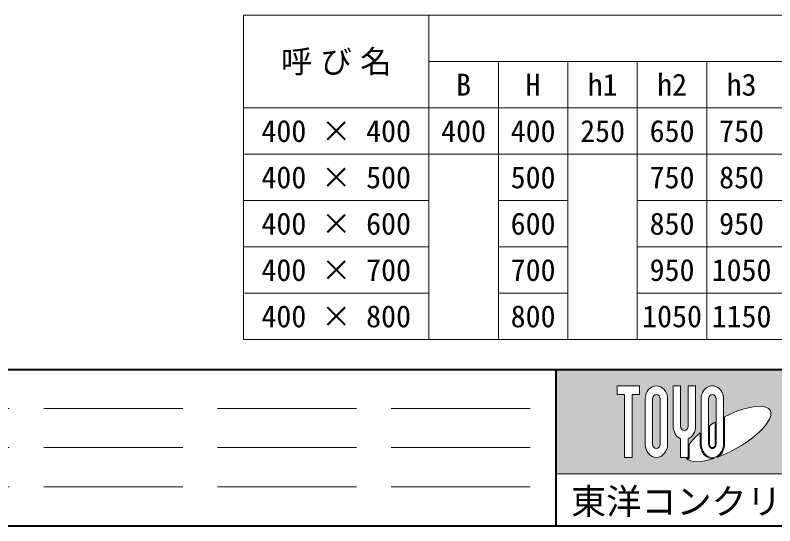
# Model space of a CAD drawing. Units: millimetres at full size; details may follow other scales. Extents: x 50430 to 101606, y 69050 to 91573.
# Drawn here: x 93097 to 94737, y 83918 to 85021 of the extents above; entities that cross this region are included whole.
import ezdxf
from ezdxf.enums import TextEntityAlignment as Align

# ---------------------------------------------------------------- set-up
doc = ezdxf.new("R2010")
doc.units = ezdxf.units.MM
doc.header["$LTSCALE"] = 50
doc.linetypes.add('DASHED', pattern=[7.5, 6, -1.5])
for name, color, linetype, lineweight in [('DEFPOINTS_2', 8, 'Continuous', 13), ('図枠', 7, 'Continuous', 5), ('寸法線', 7, 'Continuous', 13), ('補助線', 8, 'Continuous', 9)]:
    doc.layers.add(name, color=color, linetype=linetype, lineweight=lineweight)
doc.styles.add('ＭＳ ゴシック', font='')
doc.styles.add('ＭＳ Ｐゴシック', font='')
doc.styles.get('ＭＳ ゴシック').set_extended_font_data('MS Gothic')
doc.styles.get('ＭＳ Ｐゴシック').set_extended_font_data('MS PGothic')

msp = doc.modelspace()

# ---------------------------------------------------------------- hatches: boundary and pattern name
at = {"layer": '図枠'}
h = msp.add_hatch(color=256, dxfattribs=at)
h.paths.add_polyline_path([(94264.99, 84255.96), (94264.99, 84030.96), (94777.22, 84030.96), (94889.72, 84255.96)])
edge = h.paths.add_edge_path(flags=16)
edge.add_ellipse((94635.62, 84116.64), major_axis=(90.90955, 50.88565), ratio=0.34714733393616914, start_angle=-144.3112161299207, end_angle=72.18990329270844, ccw=False)
edge.add_ellipse((94601.96, 84094.67), major_axis=(-0, 30.9375), ratio=0.8463541656565656, start_angle=-160.70345630691713, end_angle=-89.99999999999532)
edge.add_line((94628.14, 84094.67), (94628.14, 84153.65))
edge = h.paths.add_edge_path(flags=16)
edge.add_ellipse((94601.96, 84192.25), major_axis=(-0, 28.55769), ratio=0.8463541801627387, start_angle=-89.99999999999534, end_angle=90.00000000000529, ccw=False)
edge.add_line((94626.12, 84192.25), (94626.12, 84094.67))
edge.add_ellipse((94601.96, 84094.67), major_axis=(-0, 28.55769), ratio=0.8463541801627387, start_angle=89.9999999999655, end_angle=-90.00000000003428, ccw=False)
edge.add_line((94577.79, 84094.67), (94577.79, 84192.25))
edge = h.paths.add_edge_path(flags=16)
edge.add_line((94610.01, 84192.25), (94610.01, 84094.67))
edge.add_ellipse((94601.96, 84094.67), major_axis=(-0, 9.51923), ratio=0.846354185542929, start_angle=90.00000000001597, end_angle=-89.99999999998465, ccw=False)
edge.add_line((94593.9, 84094.67), (94593.9, 84192.25))
edge.add_ellipse((94601.96, 84192.25), major_axis=(-0, 9.51923), ratio=0.846354185542929, start_angle=-90.00000000008743, end_angle=89.99999999991246, ccw=False)
edge = h.paths.add_edge_path(flags=16)
edge.add_line((94608, 84142.37), (94608, 84094.67))
edge.add_ellipse((94601.96, 84094.67), major_axis=(0, 7.13942), ratio=0.8463541101290679, start_angle=89.9999999999788, end_angle=-90.00000000002137, ccw=False)
edge.add_line((94595.91, 84094.67), (94595.91, 84134.56))
edge.add_ellipse((94635.62, 84116.64), major_axis=(90.90955, 50.88565), ratio=0.3471473339361692, start_angle=107.7917417878237, end_angle=126.47131883484761, ccw=False)
edge = h.paths.add_edge_path(flags=16)
edge.add_ellipse((94541.53, 84133.34), major_axis=(0, 28.55769), ratio=0.8463541801627387, start_angle=-163.34116624077456, end_angle=-90.00000000000477, ccw=False)
edge.add_line((94549.59, 84106.42), (94549.59, 84066.12))
edge.add_line((94549.59, 84066.12), (94533.47, 84066.12))
edge.add_line((94533.47, 84066.12), (94533.47, 84106.42))
edge.add_ellipse((94541.53, 84133.34), major_axis=(-0, 28.55769), ratio=0.8463541801627387, start_angle=90.00000000000534, end_angle=163.34116624077447, ccw=False)
edge.add_line((94517.36, 84133.34), (94517.36, 84220.8))
edge.add_line((94517.36, 84220.8), (94533.47, 84220.8))
edge.add_line((94533.47, 84220.8), (94533.47, 84133.34))
edge.add_ellipse((94541.53, 84133.34), major_axis=(-0, 9.51923), ratio=0.846354185542929, start_angle=89.99999999999999, end_angle=-90.00000000000001)
edge.add_line((94549.59, 84133.34), (94549.59, 84220.8))
edge.add_line((94549.59, 84220.8), (94565.7, 84220.8))
edge.add_line((94565.7, 84220.8), (94565.7, 84133.34))
edge = h.paths.add_edge_path(flags=16)
edge.add_line((94575.77, 84119.3), (94575.77, 84094.67))
edge.add_ellipse((94601.96, 84094.67), major_axis=(-0, 30.9375), ratio=0.8463541656565656, start_angle=89.99999999999999, end_angle=-171.5442700614075)
edge.add_ellipse((94635.62, 84116.64), major_axis=(90.90955, 50.88565), ratio=0.34714733393616914, start_angle=-178.64953573067874, end_angle=-148.29244224357126, ccw=False)
edge.add_line((94546.12, 84063.74), (94551.6, 84063.74))
edge.add_line((94551.6, 84063.74), (94551.6, 84093.9))
edge.add_ellipse((94635.62, 84116.64), major_axis=(90.90955, 50.88565), ratio=0.3471473339361692, start_angle=148.21912058474126, end_angle=165.908121763005, ccw=False)
edge = h.paths.add_edge_path(flags=16)
edge.add_ellipse((94481.11, 84192.25), major_axis=(0, 28.55769), ratio=0.8463541801627387, start_angle=-90.00000000000477, end_angle=89.99999999999466, ccw=False)
edge.add_line((94505.28, 84192.25), (94505.28, 84094.67))
edge.add_ellipse((94481.11, 84094.67), major_axis=(-0, 28.55769), ratio=0.8463541801627387, start_angle=90.00000000000529, end_angle=-89.99999999999534, ccw=False)
edge.add_line((94456.94, 84094.67), (94456.94, 84192.25))
edge = h.paths.add_edge_path(flags=16)
edge.add_line((94489.16, 84192.25), (94489.16, 84094.67))
edge.add_ellipse((94481.11, 84094.67), major_axis=(-0, 9.51923), ratio=0.846354185542929, start_angle=89.99999999989649, end_angle=-90.00000000010397, ccw=False)
edge.add_line((94473.05, 84094.67), (94473.05, 84192.25))
edge.add_ellipse((94481.11, 84192.25), major_axis=(-0, 9.51923), ratio=0.846354185542929, start_angle=-90.00000000008743, end_angle=89.99999999991246, ccw=False)
h.paths.add_polyline_path([(94444.85, 84220.8), (94444.85, 84201.76), (94428.74, 84201.76), (94428.74, 84066.12), (94412.62, 84066.12), (94412.62, 84201.76), (94396.51, 84201.76), (94396.51, 84220.8)], flags=16)

# ---------------------------------------------------------------- linework, layer by layer
at = {"layer": 'DEFPOINTS_2', "lineweight": 0}
for p, q in [((93989.99, 84720.7), (94139.99, 84720.7)), ((94289.99, 84720.7), (94439.99, 84720.7))]:
    msp.add_line(p, q, dxfattribs=at)
at = {"layer": '図枠', "lineweight": 40}
for p, q in [((91952.49, 84255.96), (98877.49, 84255.96)), ((94264.99, 83918.46), (94264.99, 84255.96)), ((91952.49, 83918.46), (98877.49, 83918.46))]:
    msp.add_line(p, q, dxfattribs=at)
at = {"layer": '図枠'}
for p, q in [((94264.99, 84255.96), (94889.72, 84255.96)), ((94396.51, 84220.8), (94396.51, 84201.76)), ((94396.51, 84220.8), (94444.85, 84220.8)), ((94444.85, 84220.8), (94444.85, 84201.76)), ((94517.36, 84220.8), (94533.47, 84220.8)), ((94517.36, 84133.34), (94517.36, 84220.8)), ((94533.47, 84220.8), (94533.47, 84133.34)), ((94549.59, 84220.8), (94565.7, 84220.8)), ((94549.59, 84133.34), (94549.59, 84220.8)), ((94565.7, 84220.8), (94565.7, 84133.34)), ((94412.62, 84201.76), (94396.51, 84201.76)), ((94412.62, 84201.76), (94412.62, 84066.12)), ((94428.74, 84201.76), (94428.74, 84066.12)), ((94444.85, 84201.76), (94428.74, 84201.76)), ((94456.94, 84192.25), (94456.94, 84094.67)), ((94473.05, 84094.67), (94473.05, 84192.25)), ((94489.16, 84192.25), (94489.16, 84094.67)), ((94505.28, 84094.67), (94505.28, 84192.25)), ((94577.79, 84192.25), (94577.79, 84094.67)), ((94593.9, 84094.67), (94593.9, 84192.25)), ((94610.01, 84192.25), (94610.01, 84094.67)), ((94626.12, 84094.67), (94626.12, 84192.25)), ((94628.14, 84094.67), (94628.14, 84153.65)), ((94608, 84142.37), (94608, 84094.67)), ((94595.91, 84094.67), (94595.91, 84134.56)), ((94533.47, 84106.42), (94533.47, 84066.12)), ((94549.59, 84106.42), (94549.59, 84066.12)), ((94575.77, 84119.3), (94575.77, 84094.67)), ((94551.6, 84093.9), (94551.6, 84063.74)), ((94428.74, 84066.12), (94412.62, 84066.12)), ((94549.59, 84066.12), (94533.47, 84066.12)), ((94546.12, 84063.74), (94551.6, 84063.74)), ((94264.99, 84030.96), (94777.22, 84030.96))]:
    msp.add_line(p, q, dxfattribs=at)
at = {"layer": '図枠', "linetype": 'DASHED', "lineweight": 9}
for p, q in [((94208.74, 84171.58), (92008.74, 84171.58)), ((94208.74, 84087.21), (92008.74, 84087.21)), ((94208.74, 84002.83), (92008.74, 84002.83))]:
    msp.add_line(p, q, dxfattribs=at)
at = {"layer": '図枠'}
for centre, major_axis, ratio, start_param, end_param in [((94481.11, 84192.25), (0, 28.55769), 0.846354, 4.712388980385631, 7.8539816339754225), ((94601.96, 84192.25), (-0, 28.55769), 0.846354, 4.712388980384759, 7.853981633974561), ((94481.11, 84192.25), (-0, 9.51923), 0.846354, 4.712388980383398, 7.85398163397319), ((94601.96, 84192.25), (-0, 9.51923), 0.846354, 4.712388980383398, 7.85398163397319), ((94635.62, 84116.64), (90.90955, 50.88565), 0.347147, 4.262185332381606, 7.7429162813386245), ((94635.62, 84116.64), (90.90955, 50.88565), 0.347147, 1.6817405097969795, 1.8219833196616555), ((94541.53, 84133.34), (-0, 28.55769), 0.846354, 1.570796326794975, 2.8017557441355434), ((94541.53, 84133.34), (-0, 9.51923), 0.846354, 1.5707963267948963, 4.71238898038469), ((94541.53, 84133.34), (0, 28.55769), 0.846354, 3.4814295630440415, 4.7123889803846195), ((94635.62, 84116.64), (90.90955, 50.88565), 0.347147, 2.0815196641223093, 2.5155126073168663), ((94481.11, 84094.67), (-0, 28.55769), 0.846354, 1.5707963267944653, 4.712388980384254), ((94481.11, 84094.67), (-0, 9.51923), 0.846354, 1.5707963267948963, 4.71238898038469), ((94601.96, 84094.67), (-0, 30.9375), 0.846354, 1.5707963267948963, 3.315467866328897), ((94601.96, 84094.67), (-0, 28.55769), 0.846354, 1.5707963267948963, 4.71238898038469), ((94601.96, 84094.67), (-0, 9.51923), 0.846354, 1.5707963267936038, 4.712388980383398), ((94601.96, 84094.67), (0, 7.13942), 0.846354, 1.57079632679662, 4.712388980386417), ((94601.96, 84094.67), (-0, 30.9375), 0.846354, 3.5338438000143118, 4.712388980384288), ((94635.62, 84116.64), (90.90955, 50.88565), 0.347147, 3.2093975090570437, 4.200445063285393)]:
    msp.add_ellipse(centre, major_axis=major_axis, ratio=ratio, start_param=start_param, end_param=end_param, dxfattribs=at)
at = {"layer": '寸法線'}
for p, q in [((93589.99, 85020.7), (97239.99, 85020.7)), ((93589.99, 85020.7), (93589.99, 84320.7)), ((93989.99, 85020.7), (93989.99, 84820.7)), ((93989.99, 84920.7), (97239.99, 84920.7)), ((94139.99, 84920.7), (94139.99, 84820.7)), ((94289.99, 84920.7), (94289.99, 84820.7)), ((94439.99, 84920.7), (94439.99, 84820.7)), ((94589.99, 84920.7), (94589.99, 84820.7)), ((93589.99, 84820.7), (93989.99, 84820.7)), ((93989.99, 84820.7), (94139.99, 84820.7)), ((93989.99, 84820.7), (93989.99, 84720.7)), ((94139.99, 84820.7), (94289.99, 84820.7)), ((94139.99, 84820.7), (94139.99, 84720.7)), ((94289.99, 84820.7), (97239.99, 84820.7)), ((94289.99, 84820.7), (94289.99, 84720.7)), ((94439.99, 84820.7), (94439.99, 84620.7)), ((94589.99, 84820.7), (94589.99, 84320.7)), ((93589.99, 84720.7), (93989.99, 84720.7)), ((93989.99, 84720.7), (93989.99, 84320.7)), ((94139.99, 84720.7), (94289.99, 84720.7)), ((94139.99, 84720.7), (94139.99, 84320.7)), ((94289.99, 84720.7), (94289.99, 84320.7)), ((94439.99, 84720.7), (94889.99, 84720.7)), ((93589.99, 84620.7), (93989.99, 84620.7)), ((94139.99, 84620.7), (94289.99, 84620.7)), ((94439.99, 84620.7), (94889.99, 84620.7)), ((94439.99, 84620.7), (94439.99, 84320.7)), ((93589.99, 84520.7), (93989.99, 84520.7)), ((94139.99, 84520.7), (94289.99, 84520.7)), ((94439.99, 84520.7), (94889.99, 84520.7)), ((93589.99, 84420.7), (93989.99, 84420.7)), ((94139.99, 84420.7), (94289.99, 84420.7)), ((94439.99, 84420.7), (94889.99, 84420.7)), ((93589.99, 84320.7), (94439.99, 84320.7)), ((94439.99, 84320.7), (94889.99, 84320.7))]:
    msp.add_line(p, q, dxfattribs=at)
at = {"layer": '補助線', "lineweight": 13}
msp.add_line((94264.99, 84030.96), (95389.99, 84030.96), dxfattribs=at)

# ---------------------------------------------------------------- texts
at = {"layer": '図枠', "style": 'ＭＳ ゴシック'}
msp.add_text('東洋コンクリート工業株式会社', height=55.54, dxfattribs=at).set_placement((94827.49, 83971.19), align=Align.MIDDLE_CENTER)
at = {"layer": '寸法線'}
for s, height, style, p in [('呼 び 名', 49.49, 'ＭＳ Ｐゴシック', (93789.99, 84920.7)), ('B', 47.47, 'ＭＳ ゴシック', (94064.99, 84870.7)), ('H', 47.47, 'ＭＳ ゴシック', (94214.99, 84870.7)), ('h1', 47.47, 'ＭＳ ゴシック', (94364.99, 84870.7)), ('h2', 47.47, 'ＭＳ ゴシック', (94514.99, 84870.7)), ('h3', 47.47, 'ＭＳ ゴシック', (94664.99, 84870.7)), ('400 × 400', 47.47, 'ＭＳ ゴシック', (93789.99, 84770.7)), ('400', 47.47, 'ＭＳ ゴシック', (94064.99, 84770.7)), ('400', 47.47, 'ＭＳ ゴシック', (94214.99, 84770.7)), ('250', 47.47, 'ＭＳ ゴシック', (94364.99, 84770.7)), ('650', 47.47, 'ＭＳ ゴシック', (94514.99, 84770.7)), ('750', 47.47, 'ＭＳ ゴシック', (94664.99, 84770.7)), ('400 × 500', 47.47, 'ＭＳ ゴシック', (93789.99, 84670.7)), ('500', 47.47, 'ＭＳ ゴシック', (94214.99, 84670.7)), ('750', 47.47, 'ＭＳ ゴシック', (94514.99, 84670.7)), ('850', 47.47, 'ＭＳ ゴシック', (94664.99, 84670.7)), ('400 × 600', 47.47, 'ＭＳ ゴシック', (93789.99, 84570.7)), ('600', 47.47, 'ＭＳ ゴシック', (94214.99, 84570.7)), ('850', 47.47, 'ＭＳ ゴシック', (94514.99, 84570.7)), ('950', 47.47, 'ＭＳ ゴシック', (94664.99, 84570.7)), ('400 × 700', 47.47, 'ＭＳ ゴシック', (93789.99, 84470.7)), ('700', 47.47, 'ＭＳ ゴシック', (94214.99, 84470.7)), ('950', 47.47, 'ＭＳ ゴシック', (94514.99, 84470.7)), ('1050', 47.47, 'ＭＳ ゴシック', (94664.99, 84470.7)), ('400 × 800', 47.47, 'ＭＳ ゴシック', (93789.99, 84370.7)), ('800', 47.47, 'ＭＳ ゴシック', (94214.99, 84370.7)), ('1050', 47.47, 'ＭＳ ゴシック', (94514.99, 84370.7)), ('1150', 47.47, 'ＭＳ ゴシック', (94664.99, 84370.7))]:
    msp.add_text(s, height=height, dxfattribs=dict(at, style=style)).set_placement(p, align=Align.MIDDLE_CENTER)

doc.saveas('drawing.dxf')
